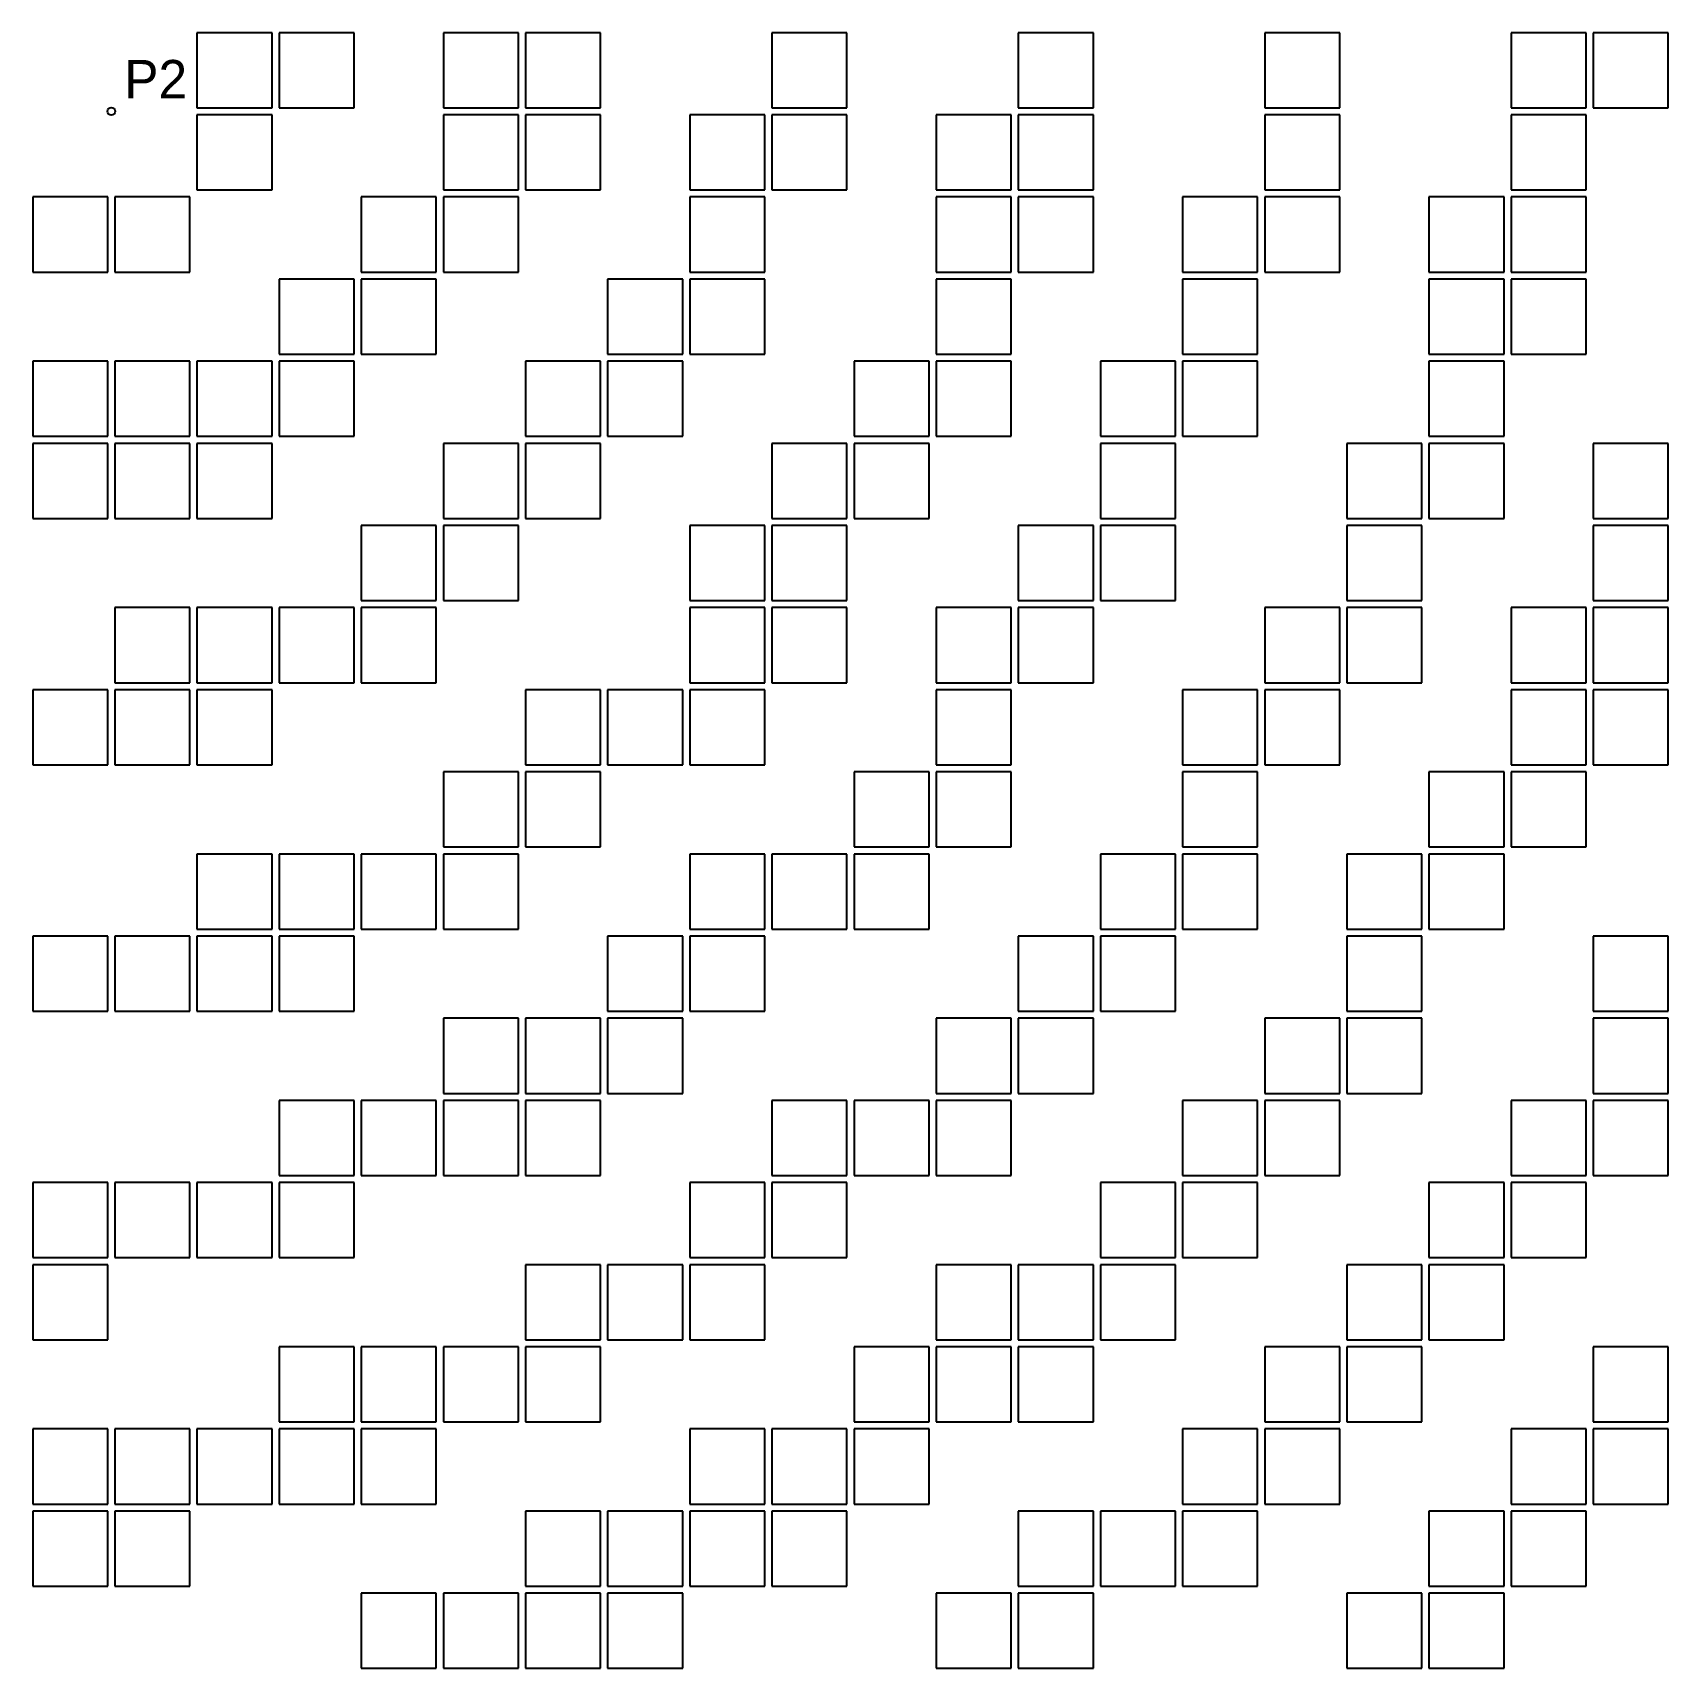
# Model space of a CAD drawing. Extents: x -243 to 243, y -243 to 243.
# Drawn here: x -127.7 to -0.3, y 0.3 to 127.7 of the extents above; entities that cross this region are included whole.
import ezdxf

# ---------------------------------------------------------------- set-up
doc = ezdxf.new("R2010")
doc.units = 0

msp = doc.modelspace()

# ---------------------------------------------------------------- linework, layer by layer
at = {"layer": 'FEEDS'}
msp.add_circle((-121.6, 121.6), 0.3, dxfattribs=at)
at = {"layer": 'PATCHES'}
for p, q in [((-109.075, 127.725), (-114.925, 127.725)), ((-114.925, 127.725), (-114.925, 121.875)), ((-109.075, 121.875), (-109.075, 127.725)), ((-102.675, 127.725), (-108.525, 127.725)), ((-108.525, 127.725), (-108.525, 121.875)), ((-102.675, 121.875), (-102.675, 127.725)), ((-89.875, 127.725), (-95.725, 127.725)), ((-95.725, 127.725), (-95.725, 121.875)), ((-89.875, 121.875), (-89.875, 127.725)), ((-83.475, 127.725), (-89.325, 127.725)), ((-89.325, 127.725), (-89.325, 121.875)), ((-83.475, 121.875), (-83.475, 127.725)), ((-64.275, 127.725), (-70.125, 127.725)), ((-70.125, 127.725), (-70.125, 121.875)), ((-64.275, 121.875), (-64.275, 127.725)), ((-45.075, 127.725), (-50.925, 127.725)), ((-50.925, 127.725), (-50.925, 121.875)), ((-45.075, 121.875), (-45.075, 127.725)), ((-25.875, 127.725), (-31.725, 127.725)), ((-31.725, 127.725), (-31.725, 121.875)), ((-25.875, 121.875), (-25.875, 127.725)), ((-6.675, 127.725), (-12.525, 127.725)), ((-12.525, 127.725), (-12.525, 121.875)), ((-6.675, 121.875), (-6.675, 127.725)), ((-0.275, 127.725), (-6.125, 127.725)), ((-6.125, 127.725), (-6.125, 121.875)), ((-0.275, 121.875), (-0.275, 127.725)), ((-114.925, 121.875), (-109.075, 121.875)), ((-109.075, 121.325), (-114.925, 121.325)), ((-114.925, 121.325), (-114.925, 115.475)), ((-109.075, 115.475), (-109.075, 121.325)), ((-108.525, 121.875), (-102.675, 121.875)), ((-95.725, 121.875), (-89.875, 121.875)), ((-89.875, 121.325), (-95.725, 121.325)), ((-95.725, 121.325), (-95.725, 115.475)), ((-89.875, 115.475), (-89.875, 121.325)), ((-89.325, 121.875), (-83.475, 121.875)), ((-83.475, 121.325), (-89.325, 121.325)), ((-89.325, 121.325), (-89.325, 115.475)), ((-83.475, 115.475), (-83.475, 121.325)), ((-70.675, 121.325), (-76.525, 121.325)), ((-76.525, 121.325), (-76.525, 115.475)), ((-70.675, 115.475), (-70.675, 121.325)), ((-70.125, 121.875), (-64.275, 121.875)), ((-64.275, 121.325), (-70.125, 121.325)), ((-70.125, 121.325), (-70.125, 115.475)), ((-64.275, 115.475), (-64.275, 121.325)), ((-51.475, 121.325), (-57.325, 121.325)), ((-57.325, 121.325), (-57.325, 115.475)), ((-51.475, 115.475), (-51.475, 121.325)), ((-50.925, 121.875), (-45.075, 121.875)), ((-45.075, 121.325), (-50.925, 121.325)), ((-50.925, 121.325), (-50.925, 115.475)), ((-45.075, 115.475), (-45.075, 121.325)), ((-31.725, 121.875), (-25.875, 121.875)), ((-25.875, 121.325), (-31.725, 121.325)), ((-31.725, 121.325), (-31.725, 115.475)), ((-25.875, 115.475), (-25.875, 121.325)), ((-12.525, 121.875), (-6.675, 121.875)), ((-6.675, 121.325), (-12.525, 121.325)), ((-12.525, 121.325), (-12.525, 115.475)), ((-6.675, 115.475), (-6.675, 121.325)), ((-6.125, 121.875), (-0.275, 121.875)), ((-121.875, 114.925), (-127.725, 114.925)), ((-127.725, 114.925), (-127.725, 109.075)), ((-121.875, 109.075), (-121.875, 114.925)), ((-115.475, 114.925), (-121.325, 114.925)), ((-121.325, 114.925), (-121.325, 109.075)), ((-115.475, 109.075), (-115.475, 114.925)), ((-114.925, 115.475), (-109.075, 115.475)), ((-96.275, 114.925), (-102.125, 114.925)), ((-102.125, 114.925), (-102.125, 109.075)), ((-96.275, 109.075), (-96.275, 114.925)), ((-95.725, 115.475), (-89.875, 115.475)), ((-89.875, 114.925), (-95.725, 114.925)), ((-95.725, 114.925), (-95.725, 109.075)), ((-89.875, 109.075), (-89.875, 114.925)), ((-89.325, 115.475), (-83.475, 115.475)), ((-76.525, 115.475), (-70.675, 115.475)), ((-70.675, 114.925), (-76.525, 114.925)), ((-76.525, 114.925), (-76.525, 109.075)), ((-70.675, 109.075), (-70.675, 114.925)), ((-70.125, 115.475), (-64.275, 115.475)), ((-57.325, 115.475), (-51.475, 115.475)), ((-51.475, 114.925), (-57.325, 114.925)), ((-57.325, 114.925), (-57.325, 109.075)), ((-51.475, 109.075), (-51.475, 114.925)), ((-50.925, 115.475), (-45.075, 115.475)), ((-45.075, 114.925), (-50.925, 114.925)), ((-50.925, 114.925), (-50.925, 109.075)), ((-45.075, 109.075), (-45.075, 114.925)), ((-32.275, 114.925), (-38.125, 114.925)), ((-38.125, 114.925), (-38.125, 109.075)), ((-32.275, 109.075), (-32.275, 114.925)), ((-31.725, 115.475), (-25.875, 115.475)), ((-25.875, 114.925), (-31.725, 114.925)), ((-31.725, 114.925), (-31.725, 109.075)), ((-25.875, 109.075), (-25.875, 114.925)), ((-13.075, 114.925), (-18.925, 114.925)), ((-18.925, 114.925), (-18.925, 109.075)), ((-13.075, 109.075), (-13.075, 114.925)), ((-12.525, 115.475), (-6.675, 115.475)), ((-6.675, 114.925), (-12.525, 114.925)), ((-12.525, 114.925), (-12.525, 109.075)), ((-6.675, 109.075), (-6.675, 114.925)), ((-127.725, 109.075), (-121.875, 109.075)), ((-121.325, 109.075), (-115.475, 109.075)), ((-102.675, 108.525), (-108.525, 108.525)), ((-108.525, 108.525), (-108.525, 102.675)), ((-102.675, 102.675), (-102.675, 108.525)), ((-102.125, 109.075), (-96.275, 109.075)), ((-96.275, 108.525), (-102.125, 108.525)), ((-102.125, 108.525), (-102.125, 102.675)), ((-96.275, 102.675), (-96.275, 108.525)), ((-95.725, 109.075), (-89.875, 109.075)), ((-77.075, 108.525), (-82.925, 108.525)), ((-82.925, 108.525), (-82.925, 102.675)), ((-77.075, 102.675), (-77.075, 108.525)), ((-76.525, 109.075), (-70.675, 109.075)), ((-70.675, 108.525), (-76.525, 108.525)), ((-76.525, 108.525), (-76.525, 102.675)), ((-70.675, 102.675), (-70.675, 108.525)), ((-57.325, 109.075), (-51.475, 109.075)), ((-51.475, 108.525), (-57.325, 108.525)), ((-57.325, 108.525), (-57.325, 102.675)), ((-51.475, 102.675), (-51.475, 108.525)), ((-50.925, 109.075), (-45.075, 109.075)), ((-38.125, 109.075), (-32.275, 109.075)), ((-32.275, 108.525), (-38.125, 108.525)), ((-38.125, 108.525), (-38.125, 102.675)), ((-32.275, 102.675), (-32.275, 108.525)), ((-31.725, 109.075), (-25.875, 109.075)), ((-18.925, 109.075), (-13.075, 109.075)), ((-13.075, 108.525), (-18.925, 108.525)), ((-18.925, 108.525), (-18.925, 102.675)), ((-13.075, 102.675), (-13.075, 108.525)), ((-12.525, 109.075), (-6.675, 109.075)), ((-6.675, 108.525), (-12.525, 108.525)), ((-12.525, 108.525), (-12.525, 102.675)), ((-6.675, 102.675), (-6.675, 108.525)), ((-121.875, 102.125), (-127.725, 102.125)), ((-127.725, 102.125), (-127.725, 96.275)), ((-121.875, 96.275), (-121.875, 102.125)), ((-115.475, 102.125), (-121.325, 102.125)), ((-121.325, 102.125), (-121.325, 96.275)), ((-115.475, 96.275), (-115.475, 102.125)), ((-109.075, 102.125), (-114.925, 102.125)), ((-114.925, 102.125), (-114.925, 96.275)), ((-109.075, 96.275), (-109.075, 102.125)), ((-108.525, 102.675), (-102.675, 102.675)), ((-102.675, 102.125), (-108.525, 102.125)), ((-108.525, 102.125), (-108.525, 96.275)), ((-102.675, 96.275), (-102.675, 102.125)), ((-102.125, 102.675), (-96.275, 102.675)), ((-83.475, 102.125), (-89.325, 102.125)), ((-89.325, 102.125), (-89.325, 96.275)), ((-83.475, 96.275), (-83.475, 102.125)), ((-82.925, 102.675), (-77.075, 102.675)), ((-77.075, 102.125), (-82.925, 102.125)), ((-82.925, 102.125), (-82.925, 96.275)), ((-77.075, 96.275), (-77.075, 102.125)), ((-76.525, 102.675), (-70.675, 102.675)), ((-57.875, 102.125), (-63.725, 102.125)), ((-63.725, 102.125), (-63.725, 96.275)), ((-57.875, 96.275), (-57.875, 102.125)), ((-57.325, 102.675), (-51.475, 102.675)), ((-51.475, 102.125), (-57.325, 102.125)), ((-57.325, 102.125), (-57.325, 96.275)), ((-51.475, 96.275), (-51.475, 102.125)), ((-38.675, 102.125), (-44.525, 102.125)), ((-44.525, 102.125), (-44.525, 96.275)), ((-38.675, 96.275), (-38.675, 102.125)), ((-38.125, 102.675), (-32.275, 102.675)), ((-32.275, 102.125), (-38.125, 102.125)), ((-38.125, 102.125), (-38.125, 96.275)), ((-32.275, 96.275), (-32.275, 102.125)), ((-18.925, 102.675), (-13.075, 102.675)), ((-13.075, 102.125), (-18.925, 102.125)), ((-18.925, 102.125), (-18.925, 96.275)), ((-13.075, 96.275), (-13.075, 102.125)), ((-12.525, 102.675), (-6.675, 102.675)), ((-127.725, 96.275), (-121.875, 96.275)), ((-121.875, 95.725), (-127.725, 95.725)), ((-127.725, 95.725), (-127.725, 89.875)), ((-121.875, 89.875), (-121.875, 95.725)), ((-121.325, 96.275), (-115.475, 96.275)), ((-115.475, 95.725), (-121.325, 95.725)), ((-121.325, 95.725), (-121.325, 89.875)), ((-115.475, 89.875), (-115.475, 95.725)), ((-114.925, 96.275), (-109.075, 96.275)), ((-109.075, 95.725), (-114.925, 95.725)), ((-114.925, 95.725), (-114.925, 89.875)), ((-109.075, 89.875), (-109.075, 95.725)), ((-108.525, 96.275), (-102.675, 96.275)), ((-89.875, 95.725), (-95.725, 95.725)), ((-95.725, 95.725), (-95.725, 89.875)), ((-89.875, 89.875), (-89.875, 95.725)), ((-89.325, 96.275), (-83.475, 96.275)), ((-83.475, 95.725), (-89.325, 95.725)), ((-89.325, 95.725), (-89.325, 89.875)), ((-83.475, 89.875), (-83.475, 95.725)), ((-82.925, 96.275), (-77.075, 96.275)), ((-64.275, 95.725), (-70.125, 95.725)), ((-70.125, 95.725), (-70.125, 89.875)), ((-64.275, 89.875), (-64.275, 95.725)), ((-63.725, 96.275), (-57.875, 96.275)), ((-57.875, 95.725), (-63.725, 95.725)), ((-63.725, 95.725), (-63.725, 89.875)), ((-57.875, 89.875), (-57.875, 95.725)), ((-57.325, 96.275), (-51.475, 96.275)), ((-44.525, 96.275), (-38.675, 96.275)), ((-38.675, 95.725), (-44.525, 95.725)), ((-44.525, 95.725), (-44.525, 89.875)), ((-38.675, 89.875), (-38.675, 95.725)), ((-38.125, 96.275), (-32.275, 96.275)), ((-19.475, 95.725), (-25.325, 95.725)), ((-25.325, 95.725), (-25.325, 89.875)), ((-19.475, 89.875), (-19.475, 95.725)), ((-18.925, 96.275), (-13.075, 96.275)), ((-13.075, 95.725), (-18.925, 95.725)), ((-18.925, 95.725), (-18.925, 89.875)), ((-13.075, 89.875), (-13.075, 95.725)), ((-0.275, 95.725), (-6.125, 95.725)), ((-6.125, 95.725), (-6.125, 89.875)), ((-0.275, 89.875), (-0.275, 95.725)), ((-127.725, 89.875), (-121.875, 89.875)), ((-121.325, 89.875), (-115.475, 89.875)), ((-114.925, 89.875), (-109.075, 89.875)), ((-96.275, 89.325), (-102.125, 89.325)), ((-102.125, 89.325), (-102.125, 83.475)), ((-96.275, 83.475), (-96.275, 89.325)), ((-95.725, 89.875), (-89.875, 89.875)), ((-89.875, 89.325), (-95.725, 89.325)), ((-95.725, 89.325), (-95.725, 83.475)), ((-89.875, 83.475), (-89.875, 89.325)), ((-89.325, 89.875), (-83.475, 89.875)), ((-70.675, 89.325), (-76.525, 89.325)), ((-76.525, 89.325), (-76.525, 83.475)), ((-70.675, 83.475), (-70.675, 89.325)), ((-70.125, 89.875), (-64.275, 89.875)), ((-64.275, 89.325), (-70.125, 89.325)), ((-70.125, 89.325), (-70.125, 83.475)), ((-64.275, 83.475), (-64.275, 89.325)), ((-63.725, 89.875), (-57.875, 89.875)), ((-45.075, 89.325), (-50.925, 89.325)), ((-50.925, 89.325), (-50.925, 83.475)), ((-45.075, 83.475), (-45.075, 89.325)), ((-44.525, 89.875), (-38.675, 89.875)), ((-38.675, 89.325), (-44.525, 89.325)), ((-44.525, 89.325), (-44.525, 83.475)), ((-38.675, 83.475), (-38.675, 89.325)), ((-25.325, 89.875), (-19.475, 89.875)), ((-19.475, 89.325), (-25.325, 89.325)), ((-25.325, 89.325), (-25.325, 83.475)), ((-19.475, 83.475), (-19.475, 89.325)), ((-18.925, 89.875), (-13.075, 89.875)), ((-6.125, 89.875), (-0.275, 89.875)), ((-0.275, 89.325), (-6.125, 89.325)), ((-6.125, 89.325), (-6.125, 83.475)), ((-0.275, 83.475), (-0.275, 89.325)), ((-115.475, 82.925), (-121.325, 82.925)), ((-121.325, 82.925), (-121.325, 77.075)), ((-115.475, 77.075), (-115.475, 82.925)), ((-109.075, 82.925), (-114.925, 82.925)), ((-114.925, 82.925), (-114.925, 77.075)), ((-109.075, 77.075), (-109.075, 82.925)), ((-102.675, 82.925), (-108.525, 82.925)), ((-108.525, 82.925), (-108.525, 77.075)), ((-102.675, 77.075), (-102.675, 82.925)), ((-102.125, 83.475), (-96.275, 83.475)), ((-96.275, 82.925), (-102.125, 82.925)), ((-102.125, 82.925), (-102.125, 77.075)), ((-96.275, 77.075), (-96.275, 82.925)), ((-95.725, 83.475), (-89.875, 83.475)), ((-76.525, 83.475), (-70.675, 83.475)), ((-70.675, 82.925), (-76.525, 82.925)), ((-76.525, 82.925), (-76.525, 77.075)), ((-70.675, 77.075), (-70.675, 82.925)), ((-70.125, 83.475), (-64.275, 83.475)), ((-64.275, 82.925), (-70.125, 82.925)), ((-70.125, 82.925), (-70.125, 77.075)), ((-64.275, 77.075), (-64.275, 82.925)), ((-51.475, 82.925), (-57.325, 82.925)), ((-57.325, 82.925), (-57.325, 77.075)), ((-51.475, 77.075), (-51.475, 82.925)), ((-50.925, 83.475), (-45.075, 83.475)), ((-45.075, 82.925), (-50.925, 82.925)), ((-50.925, 82.925), (-50.925, 77.075)), ((-45.075, 77.075), (-45.075, 82.925)), ((-44.525, 83.475), (-38.675, 83.475)), ((-25.875, 82.925), (-31.725, 82.925)), ((-31.725, 82.925), (-31.725, 77.075)), ((-25.875, 77.075), (-25.875, 82.925)), ((-25.325, 83.475), (-19.475, 83.475)), ((-19.475, 82.925), (-25.325, 82.925)), ((-25.325, 82.925), (-25.325, 77.075)), ((-19.475, 77.075), (-19.475, 82.925)), ((-6.675, 82.925), (-12.525, 82.925)), ((-12.525, 82.925), (-12.525, 77.075)), ((-6.675, 77.075), (-6.675, 82.925)), ((-6.125, 83.475), (-0.275, 83.475)), ((-0.275, 82.925), (-6.125, 82.925)), ((-6.125, 82.925), (-6.125, 77.075)), ((-0.275, 77.075), (-0.275, 82.925)), ((-121.875, 76.525), (-127.725, 76.525)), ((-127.725, 76.525), (-127.725, 70.675)), ((-121.875, 70.675), (-121.875, 76.525)), ((-121.325, 77.075), (-115.475, 77.075)), ((-115.475, 76.525), (-121.325, 76.525)), ((-121.325, 76.525), (-121.325, 70.675)), ((-115.475, 70.675), (-115.475, 76.525)), ((-114.925, 77.075), (-109.075, 77.075)), ((-109.075, 76.525), (-114.925, 76.525)), ((-114.925, 76.525), (-114.925, 70.675)), ((-109.075, 70.675), (-109.075, 76.525)), ((-108.525, 77.075), (-102.675, 77.075)), ((-102.125, 77.075), (-96.275, 77.075)), ((-83.475, 76.525), (-89.325, 76.525)), ((-89.325, 76.525), (-89.325, 70.675)), ((-83.475, 70.675), (-83.475, 76.525)), ((-77.075, 76.525), (-82.925, 76.525)), ((-82.925, 76.525), (-82.925, 70.675)), ((-77.075, 70.675), (-77.075, 76.525)), ((-76.525, 77.075), (-70.675, 77.075)), ((-70.675, 76.525), (-76.525, 76.525)), ((-76.525, 76.525), (-76.525, 70.675)), ((-70.675, 70.675), (-70.675, 76.525)), ((-70.125, 77.075), (-64.275, 77.075)), ((-57.325, 77.075), (-51.475, 77.075)), ((-51.475, 76.525), (-57.325, 76.525)), ((-57.325, 76.525), (-57.325, 70.675)), ((-51.475, 70.675), (-51.475, 76.525)), ((-50.925, 77.075), (-45.075, 77.075)), ((-32.275, 76.525), (-38.125, 76.525)), ((-38.125, 76.525), (-38.125, 70.675)), ((-32.275, 70.675), (-32.275, 76.525)), ((-31.725, 77.075), (-25.875, 77.075)), ((-25.875, 76.525), (-31.725, 76.525)), ((-31.725, 76.525), (-31.725, 70.675)), ((-25.875, 70.675), (-25.875, 76.525)), ((-25.325, 77.075), (-19.475, 77.075)), ((-12.525, 77.075), (-6.675, 77.075)), ((-6.675, 76.525), (-12.525, 76.525)), ((-12.525, 76.525), (-12.525, 70.675)), ((-6.675, 70.675), (-6.675, 76.525)), ((-6.125, 77.075), (-0.275, 77.075)), ((-0.275, 76.525), (-6.125, 76.525)), ((-6.125, 76.525), (-6.125, 70.675)), ((-0.275, 70.675), (-0.275, 76.525)), ((-127.725, 70.675), (-121.875, 70.675)), ((-121.325, 70.675), (-115.475, 70.675)), ((-114.925, 70.675), (-109.075, 70.675)), ((-89.875, 70.125), (-95.725, 70.125)), ((-95.725, 70.125), (-95.725, 64.275)), ((-89.875, 64.275), (-89.875, 70.125)), ((-89.325, 70.675), (-83.475, 70.675)), ((-83.475, 70.125), (-89.325, 70.125)), ((-89.325, 70.125), (-89.325, 64.275)), ((-83.475, 64.275), (-83.475, 70.125)), ((-82.925, 70.675), (-77.075, 70.675)), ((-76.525, 70.675), (-70.675, 70.675)), ((-57.875, 70.125), (-63.725, 70.125)), ((-63.725, 70.125), (-63.725, 64.275)), ((-57.875, 64.275), (-57.875, 70.125)), ((-57.325, 70.675), (-51.475, 70.675)), ((-51.475, 70.125), (-57.325, 70.125)), ((-57.325, 70.125), (-57.325, 64.275)), ((-51.475, 64.275), (-51.475, 70.125)), ((-38.125, 70.675), (-32.275, 70.675)), ((-32.275, 70.125), (-38.125, 70.125)), ((-38.125, 70.125), (-38.125, 64.275)), ((-32.275, 64.275), (-32.275, 70.125)), ((-31.725, 70.675), (-25.875, 70.675)), ((-13.075, 70.125), (-18.925, 70.125)), ((-18.925, 70.125), (-18.925, 64.275)), ((-13.075, 64.275), (-13.075, 70.125)), ((-12.525, 70.675), (-6.675, 70.675)), ((-6.675, 70.125), (-12.525, 70.125)), ((-12.525, 70.125), (-12.525, 64.275)), ((-6.675, 64.275), (-6.675, 70.125)), ((-6.125, 70.675), (-0.275, 70.675)), ((-109.075, 63.725), (-114.925, 63.725)), ((-114.925, 63.725), (-114.925, 57.875)), ((-109.075, 57.875), (-109.075, 63.725)), ((-102.675, 63.725), (-108.525, 63.725)), ((-108.525, 63.725), (-108.525, 57.875)), ((-102.675, 57.875), (-102.675, 63.725)), ((-96.275, 63.725), (-102.125, 63.725)), ((-102.125, 63.725), (-102.125, 57.875)), ((-96.275, 57.875), (-96.275, 63.725)), ((-95.725, 64.275), (-89.875, 64.275)), ((-89.875, 63.725), (-95.725, 63.725)), ((-95.725, 63.725), (-95.725, 57.875)), ((-89.875, 57.875), (-89.875, 63.725)), ((-89.325, 64.275), (-83.475, 64.275)), ((-70.675, 63.725), (-76.525, 63.725)), ((-76.525, 63.725), (-76.525, 57.875)), ((-70.675, 57.875), (-70.675, 63.725)), ((-64.275, 63.725), (-70.125, 63.725)), ((-70.125, 63.725), (-70.125, 57.875)), ((-64.275, 57.875), (-64.275, 63.725)), ((-63.725, 64.275), (-57.875, 64.275)), ((-57.875, 63.725), (-63.725, 63.725)), ((-63.725, 63.725), (-63.725, 57.875)), ((-57.875, 57.875), (-57.875, 63.725)), ((-57.325, 64.275), (-51.475, 64.275)), ((-38.675, 63.725), (-44.525, 63.725)), ((-44.525, 63.725), (-44.525, 57.875)), ((-38.675, 57.875), (-38.675, 63.725)), ((-38.125, 64.275), (-32.275, 64.275)), ((-32.275, 63.725), (-38.125, 63.725)), ((-38.125, 63.725), (-38.125, 57.875)), ((-32.275, 57.875), (-32.275, 63.725)), ((-19.475, 63.725), (-25.325, 63.725)), ((-25.325, 63.725), (-25.325, 57.875)), ((-19.475, 57.875), (-19.475, 63.725)), ((-18.925, 64.275), (-13.075, 64.275)), ((-13.075, 63.725), (-18.925, 63.725)), ((-18.925, 63.725), (-18.925, 57.875)), ((-13.075, 57.875), (-13.075, 63.725)), ((-12.525, 64.275), (-6.675, 64.275)), ((-114.925, 57.875), (-109.075, 57.875)), ((-108.525, 57.875), (-102.675, 57.875)), ((-102.125, 57.875), (-96.275, 57.875)), ((-95.725, 57.875), (-89.875, 57.875)), ((-76.525, 57.875), (-70.675, 57.875)), ((-70.125, 57.875), (-64.275, 57.875)), ((-63.725, 57.875), (-57.875, 57.875)), ((-44.525, 57.875), (-38.675, 57.875)), ((-38.125, 57.875), (-32.275, 57.875)), ((-25.325, 57.875), (-19.475, 57.875)), ((-18.925, 57.875), (-13.075, 57.875)), ((-121.875, 57.325), (-127.725, 57.325)), ((-127.725, 57.325), (-127.725, 51.475)), ((-121.875, 51.475), (-121.875, 57.325)), ((-115.475, 57.325), (-121.325, 57.325)), ((-121.325, 57.325), (-121.325, 51.475)), ((-115.475, 51.475), (-115.475, 57.325)), ((-109.075, 57.325), (-114.925, 57.325)), ((-114.925, 57.325), (-114.925, 51.475)), ((-109.075, 51.475), (-109.075, 57.325)), ((-102.675, 57.325), (-108.525, 57.325)), ((-108.525, 57.325), (-108.525, 51.475)), ((-102.675, 51.475), (-102.675, 57.325)), ((-77.075, 57.325), (-82.925, 57.325)), ((-82.925, 57.325), (-82.925, 51.475)), ((-77.075, 51.475), (-77.075, 57.325)), ((-70.675, 57.325), (-76.525, 57.325)), ((-76.525, 57.325), (-76.525, 51.475)), ((-70.675, 51.475), (-70.675, 57.325)), ((-45.075, 57.325), (-50.925, 57.325)), ((-50.925, 57.325), (-50.925, 51.475)), ((-45.075, 51.475), (-45.075, 57.325)), ((-38.675, 57.325), (-44.525, 57.325)), ((-44.525, 57.325), (-44.525, 51.475)), ((-38.675, 51.475), (-38.675, 57.325)), ((-19.475, 57.325), (-25.325, 57.325)), ((-25.325, 57.325), (-25.325, 51.475)), ((-19.475, 51.475), (-19.475, 57.325)), ((-0.275, 57.325), (-6.125, 57.325)), ((-6.125, 57.325), (-6.125, 51.475)), ((-0.275, 51.475), (-0.275, 57.325)), ((-127.725, 51.475), (-121.875, 51.475)), ((-121.325, 51.475), (-115.475, 51.475)), ((-114.925, 51.475), (-109.075, 51.475)), ((-108.525, 51.475), (-102.675, 51.475)), ((-82.925, 51.475), (-77.075, 51.475)), ((-76.525, 51.475), (-70.675, 51.475)), ((-50.925, 51.475), (-45.075, 51.475)), ((-44.525, 51.475), (-38.675, 51.475)), ((-25.325, 51.475), (-19.475, 51.475)), ((-6.125, 51.475), (-0.275, 51.475)), ((-89.875, 50.925), (-95.725, 50.925)), ((-95.725, 50.925), (-95.725, 45.075)), ((-89.875, 45.075), (-89.875, 50.925)), ((-83.475, 50.925), (-89.325, 50.925)), ((-89.325, 50.925), (-89.325, 45.075)), ((-83.475, 45.075), (-83.475, 50.925)), ((-77.075, 50.925), (-82.925, 50.925)), ((-82.925, 50.925), (-82.925, 45.075)), ((-77.075, 45.075), (-77.075, 50.925)), ((-51.475, 50.925), (-57.325, 50.925)), ((-57.325, 50.925), (-57.325, 45.075)), ((-51.475, 45.075), (-51.475, 50.925)), ((-45.075, 50.925), (-50.925, 50.925)), ((-50.925, 50.925), (-50.925, 45.075)), ((-45.075, 45.075), (-45.075, 50.925)), ((-25.875, 50.925), (-31.725, 50.925)), ((-31.725, 50.925), (-31.725, 45.075)), ((-25.875, 45.075), (-25.875, 50.925)), ((-19.475, 50.925), (-25.325, 50.925)), ((-25.325, 50.925), (-25.325, 45.075)), ((-19.475, 45.075), (-19.475, 50.925)), ((-0.275, 50.925), (-6.125, 50.925)), ((-6.125, 50.925), (-6.125, 45.075)), ((-0.275, 45.075), (-0.275, 50.925)), ((-95.725, 45.075), (-89.875, 45.075)), ((-89.325, 45.075), (-83.475, 45.075)), ((-82.925, 45.075), (-77.075, 45.075)), ((-57.325, 45.075), (-51.475, 45.075)), ((-50.925, 45.075), (-45.075, 45.075)), ((-31.725, 45.075), (-25.875, 45.075)), ((-25.325, 45.075), (-19.475, 45.075)), ((-6.125, 45.075), (-0.275, 45.075)), ((-102.675, 44.525), (-108.525, 44.525)), ((-108.525, 44.525), (-108.525, 38.675)), ((-102.675, 38.675), (-102.675, 44.525)), ((-96.275, 44.525), (-102.125, 44.525)), ((-102.125, 44.525), (-102.125, 38.675)), ((-96.275, 38.675), (-96.275, 44.525)), ((-89.875, 44.525), (-95.725, 44.525)), ((-95.725, 44.525), (-95.725, 38.675)), ((-89.875, 38.675), (-89.875, 44.525)), ((-83.475, 44.525), (-89.325, 44.525)), ((-89.325, 44.525), (-89.325, 38.675)), ((-83.475, 38.675), (-83.475, 44.525)), ((-64.275, 44.525), (-70.125, 44.525)), ((-70.125, 44.525), (-70.125, 38.675)), ((-64.275, 38.675), (-64.275, 44.525)), ((-57.875, 44.525), (-63.725, 44.525)), ((-63.725, 44.525), (-63.725, 38.675)), ((-57.875, 38.675), (-57.875, 44.525)), ((-51.475, 44.525), (-57.325, 44.525)), ((-57.325, 44.525), (-57.325, 38.675)), ((-51.475, 38.675), (-51.475, 44.525)), ((-32.275, 44.525), (-38.125, 44.525)), ((-38.125, 44.525), (-38.125, 38.675)), ((-32.275, 38.675), (-32.275, 44.525)), ((-25.875, 44.525), (-31.725, 44.525)), ((-31.725, 44.525), (-31.725, 38.675)), ((-25.875, 38.675), (-25.875, 44.525)), ((-6.675, 44.525), (-12.525, 44.525)), ((-12.525, 44.525), (-12.525, 38.675)), ((-6.675, 38.675), (-6.675, 44.525)), ((-0.275, 44.525), (-6.125, 44.525)), ((-6.125, 44.525), (-6.125, 38.675)), ((-0.275, 38.675), (-0.275, 44.525)), ((-108.525, 38.675), (-102.675, 38.675)), ((-102.125, 38.675), (-96.275, 38.675)), ((-95.725, 38.675), (-89.875, 38.675)), ((-89.325, 38.675), (-83.475, 38.675)), ((-70.125, 38.675), (-64.275, 38.675)), ((-63.725, 38.675), (-57.875, 38.675)), ((-57.325, 38.675), (-51.475, 38.675)), ((-38.125, 38.675), (-32.275, 38.675)), ((-31.725, 38.675), (-25.875, 38.675)), ((-12.525, 38.675), (-6.675, 38.675)), ((-6.125, 38.675), (-0.275, 38.675)), ((-121.875, 38.125), (-127.725, 38.125)), ((-127.725, 38.125), (-127.725, 32.275)), ((-121.875, 32.275), (-121.875, 38.125)), ((-115.475, 38.125), (-121.325, 38.125)), ((-121.325, 38.125), (-121.325, 32.275)), ((-115.475, 32.275), (-115.475, 38.125)), ((-109.075, 38.125), (-114.925, 38.125)), ((-114.925, 38.125), (-114.925, 32.275)), ((-109.075, 32.275), (-109.075, 38.125)), ((-102.675, 38.125), (-108.525, 38.125)), ((-108.525, 38.125), (-108.525, 32.275)), ((-102.675, 32.275), (-102.675, 38.125)), ((-70.675, 38.125), (-76.525, 38.125)), ((-76.525, 38.125), (-76.525, 32.275)), ((-70.675, 32.275), (-70.675, 38.125)), ((-64.275, 38.125), (-70.125, 38.125)), ((-70.125, 38.125), (-70.125, 32.275)), ((-64.275, 32.275), (-64.275, 38.125)), ((-38.675, 38.125), (-44.525, 38.125)), ((-44.525, 38.125), (-44.525, 32.275)), ((-38.675, 32.275), (-38.675, 38.125)), ((-32.275, 38.125), (-38.125, 38.125)), ((-38.125, 38.125), (-38.125, 32.275)), ((-32.275, 32.275), (-32.275, 38.125)), ((-13.075, 38.125), (-18.925, 38.125)), ((-18.925, 38.125), (-18.925, 32.275)), ((-13.075, 32.275), (-13.075, 38.125)), ((-6.675, 38.125), (-12.525, 38.125)), ((-12.525, 38.125), (-12.525, 32.275)), ((-6.675, 32.275), (-6.675, 38.125)), ((-127.725, 32.275), (-121.875, 32.275)), ((-121.325, 32.275), (-115.475, 32.275)), ((-114.925, 32.275), (-109.075, 32.275)), ((-108.525, 32.275), (-102.675, 32.275)), ((-76.525, 32.275), (-70.675, 32.275)), ((-70.125, 32.275), (-64.275, 32.275)), ((-44.525, 32.275), (-38.675, 32.275)), ((-38.125, 32.275), (-32.275, 32.275)), ((-18.925, 32.275), (-13.075, 32.275)), ((-12.525, 32.275), (-6.675, 32.275)), ((-121.875, 31.725), (-127.725, 31.725)), ((-127.725, 31.725), (-127.725, 25.875)), ((-121.875, 25.875), (-121.875, 31.725)), ((-83.475, 31.725), (-89.325, 31.725)), ((-89.325, 31.725), (-89.325, 25.875)), ((-83.475, 25.875), (-83.475, 31.725)), ((-77.075, 31.725), (-82.925, 31.725)), ((-82.925, 31.725), (-82.925, 25.875)), ((-77.075, 25.875), (-77.075, 31.725)), ((-70.675, 31.725), (-76.525, 31.725)), ((-76.525, 31.725), (-76.525, 25.875)), ((-70.675, 25.875), (-70.675, 31.725)), ((-51.475, 31.725), (-57.325, 31.725)), ((-57.325, 31.725), (-57.325, 25.875)), ((-51.475, 25.875), (-51.475, 31.725)), ((-45.075, 31.725), (-50.925, 31.725)), ((-50.925, 31.725), (-50.925, 25.875)), ((-45.075, 25.875), (-45.075, 31.725)), ((-38.675, 31.725), (-44.525, 31.725)), ((-44.525, 31.725), (-44.525, 25.875)), ((-38.675, 25.875), (-38.675, 31.725)), ((-19.475, 31.725), (-25.325, 31.725)), ((-25.325, 31.725), (-25.325, 25.875)), ((-19.475, 25.875), (-19.475, 31.725)), ((-13.075, 31.725), (-18.925, 31.725)), ((-18.925, 31.725), (-18.925, 25.875)), ((-13.075, 25.875), (-13.075, 31.725)), ((-127.725, 25.875), (-121.875, 25.875)), ((-89.325, 25.875), (-83.475, 25.875)), ((-82.925, 25.875), (-77.075, 25.875)), ((-76.525, 25.875), (-70.675, 25.875)), ((-57.325, 25.875), (-51.475, 25.875)), ((-50.925, 25.875), (-45.075, 25.875)), ((-44.525, 25.875), (-38.675, 25.875)), ((-25.325, 25.875), (-19.475, 25.875)), ((-18.925, 25.875), (-13.075, 25.875)), ((-102.675, 25.325), (-108.525, 25.325)), ((-108.525, 25.325), (-108.525, 19.475)), ((-102.675, 19.475), (-102.675, 25.325)), ((-96.275, 25.325), (-102.125, 25.325)), ((-102.125, 25.325), (-102.125, 19.475)), ((-96.275, 19.475), (-96.275, 25.325)), ((-89.875, 25.325), (-95.725, 25.325)), ((-95.725, 25.325), (-95.725, 19.475)), ((-89.875, 19.475), (-89.875, 25.325)), ((-83.475, 25.325), (-89.325, 25.325)), ((-89.325, 25.325), (-89.325, 19.475)), ((-83.475, 19.475), (-83.475, 25.325)), ((-57.875, 25.325), (-63.725, 25.325)), ((-63.725, 25.325), (-63.725, 19.475)), ((-57.875, 19.475), (-57.875, 25.325)), ((-51.475, 25.325), (-57.325, 25.325)), ((-57.325, 25.325), (-57.325, 19.475)), ((-51.475, 19.475), (-51.475, 25.325)), ((-45.075, 25.325), (-50.925, 25.325)), ((-50.925, 25.325), (-50.925, 19.475)), ((-45.075, 19.475), (-45.075, 25.325)), ((-25.875, 25.325), (-31.725, 25.325)), ((-31.725, 25.325), (-31.725, 19.475)), ((-25.875, 19.475), (-25.875, 25.325)), ((-19.475, 25.325), (-25.325, 25.325)), ((-25.325, 25.325), (-25.325, 19.475)), ((-19.475, 19.475), (-19.475, 25.325)), ((-0.275, 25.325), (-6.125, 25.325)), ((-6.125, 25.325), (-6.125, 19.475)), ((-0.275, 19.475), (-0.275, 25.325)), ((-108.525, 19.475), (-102.675, 19.475)), ((-102.125, 19.475), (-96.275, 19.475)), ((-95.725, 19.475), (-89.875, 19.475)), ((-89.325, 19.475), (-83.475, 19.475)), ((-63.725, 19.475), (-57.875, 19.475)), ((-57.325, 19.475), (-51.475, 19.475)), ((-50.925, 19.475), (-45.075, 19.475)), ((-31.725, 19.475), (-25.875, 19.475)), ((-25.325, 19.475), (-19.475, 19.475)), ((-6.125, 19.475), (-0.275, 19.475)), ((-121.875, 18.925), (-127.725, 18.925)), ((-127.725, 18.925), (-127.725, 13.075)), ((-121.875, 13.075), (-121.875, 18.925)), ((-115.475, 18.925), (-121.325, 18.925)), ((-121.325, 18.925), (-121.325, 13.075)), ((-115.475, 13.075), (-115.475, 18.925)), ((-109.075, 18.925), (-114.925, 18.925)), ((-114.925, 18.925), (-114.925, 13.075)), ((-109.075, 13.075), (-109.075, 18.925)), ((-102.675, 18.925), (-108.525, 18.925)), ((-108.525, 18.925), (-108.525, 13.075)), ((-102.675, 13.075), (-102.675, 18.925)), ((-96.275, 18.925), (-102.125, 18.925)), ((-102.125, 18.925), (-102.125, 13.075)), ((-96.275, 13.075), (-96.275, 18.925)), ((-70.675, 18.925), (-76.525, 18.925)), ((-76.525, 18.925), (-76.525, 13.075)), ((-70.675, 13.075), (-70.675, 18.925)), ((-64.275, 18.925), (-70.125, 18.925)), ((-70.125, 18.925), (-70.125, 13.075)), ((-64.275, 13.075), (-64.275, 18.925)), ((-57.875, 18.925), (-63.725, 18.925)), ((-63.725, 18.925), (-63.725, 13.075)), ((-57.875, 13.075), (-57.875, 18.925)), ((-32.275, 18.925), (-38.125, 18.925)), ((-38.125, 18.925), (-38.125, 13.075)), ((-32.275, 13.075), (-32.275, 18.925)), ((-25.875, 18.925), (-31.725, 18.925)), ((-31.725, 18.925), (-31.725, 13.075)), ((-25.875, 13.075), (-25.875, 18.925)), ((-6.675, 18.925), (-12.525, 18.925)), ((-12.525, 18.925), (-12.525, 13.075)), ((-6.675, 13.075), (-6.675, 18.925)), ((-0.275, 18.925), (-6.125, 18.925)), ((-6.125, 18.925), (-6.125, 13.075)), ((-0.275, 13.075), (-0.275, 18.925)), ((-127.725, 13.075), (-121.875, 13.075)), ((-121.325, 13.075), (-115.475, 13.075)), ((-114.925, 13.075), (-109.075, 13.075)), ((-108.525, 13.075), (-102.675, 13.075)), ((-102.125, 13.075), (-96.275, 13.075)), ((-76.525, 13.075), (-70.675, 13.075)), ((-70.125, 13.075), (-64.275, 13.075)), ((-63.725, 13.075), (-57.875, 13.075)), ((-38.125, 13.075), (-32.275, 13.075)), ((-31.725, 13.075), (-25.875, 13.075)), ((-12.525, 13.075), (-6.675, 13.075)), ((-6.125, 13.075), (-0.275, 13.075)), ((-121.875, 12.525), (-127.725, 12.525)), ((-127.725, 12.525), (-127.725, 6.675)), ((-121.875, 6.675), (-121.875, 12.525)), ((-115.475, 12.525), (-121.325, 12.525)), ((-121.325, 12.525), (-121.325, 6.675)), ((-115.475, 6.675), (-115.475, 12.525)), ((-83.475, 12.525), (-89.325, 12.525)), ((-89.325, 12.525), (-89.325, 6.675)), ((-83.475, 6.675), (-83.475, 12.525)), ((-77.075, 12.525), (-82.925, 12.525)), ((-82.925, 12.525), (-82.925, 6.675)), ((-77.075, 6.675), (-77.075, 12.525)), ((-70.675, 12.525), (-76.525, 12.525)), ((-76.525, 12.525), (-76.525, 6.675)), ((-70.675, 6.675), (-70.675, 12.525)), ((-64.275, 12.525), (-70.125, 12.525)), ((-70.125, 12.525), (-70.125, 6.675)), ((-64.275, 6.675), (-64.275, 12.525)), ((-45.075, 12.525), (-50.925, 12.525)), ((-50.925, 12.525), (-50.925, 6.675)), ((-45.075, 6.675), (-45.075, 12.525)), ((-38.675, 12.525), (-44.525, 12.525)), ((-44.525, 12.525), (-44.525, 6.675)), ((-38.675, 6.675), (-38.675, 12.525)), ((-32.275, 12.525), (-38.125, 12.525)), ((-38.125, 12.525), (-38.125, 6.675)), ((-32.275, 6.675), (-32.275, 12.525)), ((-13.075, 12.525), (-18.925, 12.525)), ((-18.925, 12.525), (-18.925, 6.675)), ((-13.075, 6.675), (-13.075, 12.525)), ((-6.675, 12.525), (-12.525, 12.525)), ((-12.525, 12.525), (-12.525, 6.675)), ((-6.675, 6.675), (-6.675, 12.525)), ((-127.725, 6.675), (-121.875, 6.675)), ((-121.325, 6.675), (-115.475, 6.675)), ((-89.325, 6.675), (-83.475, 6.675)), ((-82.925, 6.675), (-77.075, 6.675)), ((-76.525, 6.675), (-70.675, 6.675)), ((-70.125, 6.675), (-64.275, 6.675)), ((-50.925, 6.675), (-45.075, 6.675)), ((-44.525, 6.675), (-38.675, 6.675)), ((-38.125, 6.675), (-32.275, 6.675)), ((-18.925, 6.675), (-13.075, 6.675)), ((-12.525, 6.675), (-6.675, 6.675)), ((-96.275, 6.125), (-102.125, 6.125)), ((-102.125, 6.125), (-102.125, 0.275)), ((-96.275, 0.275), (-96.275, 6.125)), ((-89.875, 6.125), (-95.725, 6.125)), ((-95.725, 6.125), (-95.725, 0.275)), ((-89.875, 0.275), (-89.875, 6.125)), ((-83.475, 6.125), (-89.325, 6.125)), ((-89.325, 6.125), (-89.325, 0.275)), ((-83.475, 0.275), (-83.475, 6.125)), ((-77.075, 6.125), (-82.925, 6.125)), ((-82.925, 6.125), (-82.925, 0.275)), ((-77.075, 0.275), (-77.075, 6.125)), ((-51.475, 6.125), (-57.325, 6.125)), ((-57.325, 6.125), (-57.325, 0.275)), ((-51.475, 0.275), (-51.475, 6.125)), ((-45.075, 6.125), (-50.925, 6.125)), ((-50.925, 6.125), (-50.925, 0.275)), ((-45.075, 0.275), (-45.075, 6.125)), ((-19.475, 6.125), (-25.325, 6.125)), ((-25.325, 6.125), (-25.325, 0.275)), ((-19.475, 0.275), (-19.475, 6.125)), ((-13.075, 6.125), (-18.925, 6.125)), ((-18.925, 6.125), (-18.925, 0.275)), ((-13.075, 0.275), (-13.075, 6.125)), ((-102.125, 0.275), (-96.275, 0.275)), ((-95.725, 0.275), (-89.875, 0.275)), ((-89.325, 0.275), (-83.475, 0.275)), ((-82.925, 0.275), (-77.075, 0.275)), ((-57.325, 0.275), (-51.475, 0.275)), ((-50.925, 0.275), (-45.075, 0.275)), ((-25.325, 0.275), (-19.475, 0.275)), ((-18.925, 0.275), (-13.075, 0.275))]:
    msp.add_line(p, q, dxfattribs=at)

# ---------------------------------------------------------------- texts
at = {"layer": 'FEEDS'}
msp.add_text('P2', height=3, dxfattribs=at).set_placement((-120.6, 122.6))

doc.saveas('drawing.dxf')
